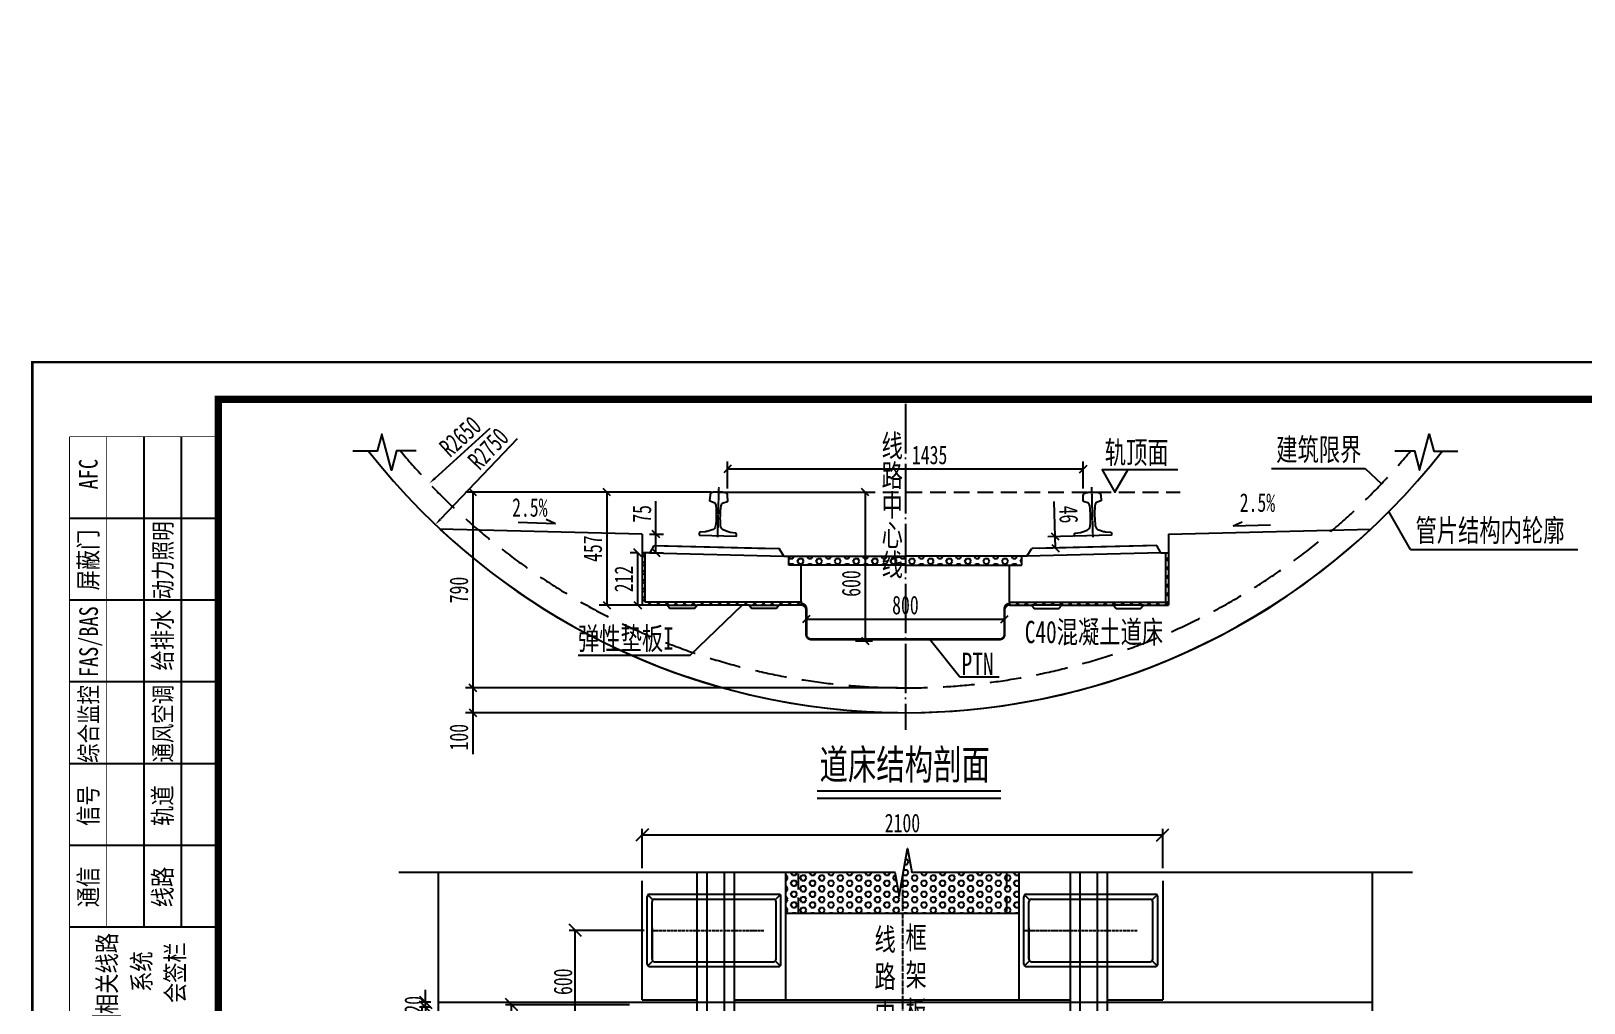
# Model space of a CAD drawing. Header units: millimetres. Extents: x -1537 to 20523, y -39880 to -29629.
# Drawn here: x -1537 to 4728, y -33550 to -29629 of the extents above; entities that cross this region are included whole.
import ezdxf
from ezdxf.enums import TextEntityAlignment as Align

# ---------------------------------------------------------------- set-up
doc = ezdxf.new("R2010")
doc.units = ezdxf.units.MM
for name, pattern in [('ACAD_ISO04W100', [30.5, 24, -3, 0.5, -3]), ('CENTER', [4.1, 3, -0.5, 0.1, -0.5]), ('DASHED', [19.05, 12.7, -6.35]), ('DOTE', [2.42, 2, -0.2, 0.02, -0.2])]:
    doc.linetypes.add(name, pattern=pattern)
doc.layers.get('Defpoints').update_dxf_attribs({"color": 250})
for name, color, linetype in [('07', 6, 'CENTER'), ('2', 4, 'Continuous'), ('4', 4, 'Continuous'), ('Axes', 7, 'ACAD_ISO04W100'), ('BZ', 7, 'Continuous'), ('DOT', 6, 'DOTE'), ('D■02 地材填充', 250, 'Continuous'), ('FF-Finish Size', 51, 'Continuous'), ('GesoftDrawFrameCountersignBlockLayer', 7, 'Continuous'), ('GesoftDrawFrameCountersignLayer', 7, 'Continuous'), ('GesoftDrawFrameFrameBlockLayer', 7, 'Continuous'), ('GesoftDrawFrameInLineLayer', 85, 'Continuous'), ('GesoftDrawFrameOutLineLayer', 180, 'Continuous'), ('GesoftDrawFrameTitleLayer', 7, 'Continuous'), ('P★10 文字说明', 50, 'Continuous'), ('Q◆03 公共标注', 44, 'Continuous'), ('Wall-混凝土墙', 200, 'Continuous'), ('Z☆09 辅助线', 60, 'Continuous'), ('尺寸标注', 7, 'Continuous'), ('标注', 3, 'Continuous'), ('粗实线', 4, 'Continuous'), ('铁垫板', 7, 'Continuous')]:
    doc.layers.add(name, color=color, linetype=linetype)
doc.styles.add('HZ', font='SimSun.ttf', dxfattribs={"width": 0.7})
doc.styles.add('HZTXT', font='NSimSun.ttf', dxfattribs={"width": 0.7})
doc.styles.add('宋体', font='SimSun.ttf', dxfattribs={"width": 0.7})
doc.styles.add('宋体样式', font='SimSun.ttf', dxfattribs={"width": 0.8})
doc.styles.add('宋体样式宽度0.7', font='SimSun.ttf', dxfattribs={"width": 0.7})
doc.styles.add('宋体样式宽度0.8', font='SimSun.ttf', dxfattribs={"width": 0.8})
doc.styles.add('条形码', font='BC_C39.FBC', dxfattribs={"height": 11})
doc.dimstyles.new('1比30', dxfattribs={"dimscale": 30, "dimtxt": 2.5, "dimasz": 1, "dimexe": 1, "dimexo": 1, "dimtad": 3, "dimdec": 0, "dimzin": 0, "dimdsep": 46, "dimtxsty": '宋体', "dimblk": 'OBLIQUE', "dimcen": 0.09, "dimadec": 0, "dimazin": 0, "dimtfac": 1, "dimtdec": 0, "dimtofl": 0, "dimtmove": 0, "dimatfit": 3, "dimfxl": 0, "dimtolj": 1, "dimtzin": 0, "dimarcsym": 0})
doc.dimstyles.new('DIMN', dxfattribs={"dimtxt": 75, "dimasz": 50, "dimexe": 25, "dimexo": 30.0005, "dimgap": 10, "dimtad": 1, "dimdec": 0, "dimzin": 0, "dimdsep": 46, "dimtxsty": 'HZ', "dimblk": 'OBLIQUE', "dimcen": 0, "dimclrt": 7, "dimazin": 2, "dimtfac": 1, "dimtdec": 0, "dimtix": 1, "dimtmove": 2, "dimatfit": 3, "dimfxl": 0, "dimtolj": 1, "dimtzin": 0, "dimarcsym": 0})
pattern_1 = [(45, (-519313.5, -18484.084), (-17.6776695, 17.6776695), []), (135, (-519313.5, -18484.084), (-17.6776695, -17.6776695), [])]
pattern_2 = [(0, (-519313.5, -18484.084), (0, 21.6506351), [12.5, -25]), (120, (-519313.5, -18484.084), (-18.75, -10.82531755), [12.5, -25]), (60, (-519301, -18484.084), (-18.75, 10.82531755), [12.5, -25])]

# ---------------------------------------------------------------- blocks, each defined once
blk = doc.blocks.new('_Oblique')
at = {"color": 0, "linetype": 'ByBlock', "lineweight": -2}
blk.add_line((-0.5, -0.5), (0.5, 0.5), dxfattribs=at)
blk = doc.blocks.new('*D4')
at = {"layer": 'Defpoints', "color": 0, "transparency": 16777216}
for p in [(2708.1, -31395.3), (1273, -31503.7), (2708.1, -31503.7)]:
    blk.add_point(p, dxfattribs=at)
at = {"layer": '标注', "color": 0, "lineweight": -2, "transparency": 16777216}
for p, q in [((1273, -31473.7), (1273, -31365.3)), ((2708.1, -31473.7), (2708.1, -31365.3)), ((1273, -31395.3), (2708.1, -31395.3))]:
    blk.add_line(p, q, dxfattribs=at)
at = {"layer": '标注', "color": 0, "lineweight": -2, "transparency": 16777216, "xscale": 30, "yscale": 30, "zscale": 30, "rotation": 180}
blk.add_blockref('_Oblique', (1273, -31395.3), dxfattribs=at)
at = {"layer": '标注', "color": 0, "lineweight": -2, "transparency": 16777216, "xscale": 30, "yscale": 30, "zscale": 30}
blk.add_blockref('_Oblique', (2708.1, -31395.3), dxfattribs=at)
at = {"layer": '标注', "color": 0, "transparency": 16777216, "insert": (2088, -31339.1), "char_height": 75, "attachment_point": 5, "style": '宋体'}
blk.add_mtext('\\A1;1435', dxfattribs=at)
blk = doc.blocks.new('*D5')
at = {"layer": 'Defpoints', "color": 0, "transparency": 16777216}
for p in [(1238, -31488.6), (245.5, -32278.5), (1990.5, -32278.5)]:
    blk.add_point(p, dxfattribs=at)
at = {"layer": '标注', "color": 0, "lineweight": -2, "transparency": 16777216}
for p, q in [((1208, -31488.6), (215.5, -31488.6)), ((245.5, -31488.6), (245.5, -32278.5)), ((1960.5, -32278.5), (215.5, -32278.5))]:
    blk.add_line(p, q, dxfattribs=at)
at = {"layer": '标注', "color": 0, "lineweight": -2, "transparency": 16777216, "xscale": 30, "yscale": 30, "zscale": 30}
for p, rotation in [((245.5, -31488.6), 90), ((245.5, -32278.5), 270)]:
    blk.add_blockref('_Oblique', p, dxfattribs=dict(at, rotation=rotation))
at = {"layer": '标注', "color": 0, "transparency": 16777216, "insert": (189.2, -31883.6), "char_height": 75, "attachment_point": 5, "rotation": 90, "style": '宋体'}
blk.add_mtext('\\A1;790', dxfattribs=at)
blk = doc.blocks.new('*D6')
at = {"layer": 'Defpoints', "color": 0, "transparency": 16777216}
for p in [(2747.5, -31664.5), (2596, -31714.3), (2748.6, -31710.5)]:
    blk.add_point(p, dxfattribs=at)
at = {"layer": '标注', "color": 0, "lineweight": -2, "transparency": 16777216}
for p, q in [((2594.9, -31668.3), (2591.3, -31526.9)), ((2717.5, -31665.3), (2564.9, -31669.1)), ((2596, -31714.3), (2594.9, -31668.3)), ((2718.7, -31711.2), (2566, -31715))]:
    blk.add_line(p, q, dxfattribs=at)
at = {"layer": '标注', "color": 0, "lineweight": -2, "transparency": 16777216, "xscale": 30, "yscale": 30, "zscale": 30}
for p, rotation in [((2594.9, -31668.3), 91.43209618416522), ((2596, -31714.3), 271.4320961841652)]:
    blk.add_blockref('_Oblique', p, dxfattribs=dict(at, rotation=rotation))
at = {"layer": '标注', "color": 0, "transparency": 16777216, "insert": (2648.9, -31578.6), "char_height": 75, "attachment_point": 5, "rotation": 271.4321, "style": '宋体'}
blk.add_mtext('\\A1;46', dxfattribs=at)
blk = doc.blocks.new('*D7')
at = {"layer": 'Defpoints', "color": 0, "transparency": 16777216}
for p in [(1990.5, -32278.5), (245.5, -32378.5), (1990.5, -32378.5)]:
    blk.add_point(p, dxfattribs=at)
at = {"layer": '标注', "color": 0, "lineweight": -2, "transparency": 16777216}
for p, q in [((1960.5, -32278.5), (215.5, -32278.5)), ((245.5, -32278.5), (245.5, -32378.5)), ((1960.5, -32378.5), (215.5, -32378.5)), ((245.5, -32378.5), (245.5, -32546.3))]:
    blk.add_line(p, q, dxfattribs=at)
at = {"layer": '标注', "color": 0, "lineweight": -2, "transparency": 16777216, "xscale": 30, "yscale": 30, "zscale": 30}
for p, rotation in [((245.5, -32278.5), 90), ((245.5, -32378.5), 270)]:
    blk.add_blockref('_Oblique', p, dxfattribs=dict(at, rotation=rotation))
at = {"layer": '标注', "color": 0, "transparency": 16777216, "insert": (189.2, -32477.4), "char_height": 75, "attachment_point": 5, "rotation": 90, "style": '宋体'}
blk.add_mtext('\\A1;100', dxfattribs=at)
blk = doc.blocks.new('*D9')
at = {"layer": 'Defpoints', "color": 0, "transparency": 16777216}
for p in [(1238, -31488.5), (785.5, -31945.1), (928.5, -31945.1)]:
    blk.add_point(p, dxfattribs=at)
at = {"layer": 'Wall-混凝土墙', "color": 0, "lineweight": -2, "transparency": 16777216}
for p, q in [((1208, -31488.5), (755.5, -31488.5)), ((785.5, -31488.5), (785.5, -31945.1)), ((898.5, -31945.1), (755.5, -31945.1))]:
    blk.add_line(p, q, dxfattribs=at)
at = {"layer": 'Wall-混凝土墙', "color": 0, "lineweight": -2, "transparency": 16777216, "xscale": 30, "yscale": 30, "zscale": 30}
for p, rotation in [((785.5, -31488.5), 90), ((785.5, -31945.1), 270)]:
    blk.add_blockref('_Oblique', p, dxfattribs=dict(at, rotation=rotation))
at = {"layer": 'Wall-混凝土墙', "color": 0, "transparency": 16777216, "insert": (729.2, -31716.8), "char_height": 75, "attachment_point": 5, "rotation": 90, "style": '宋体'}
blk.add_mtext('\\A1;457', dxfattribs=at)
blk = doc.blocks.new('*D10')
at = {"layer": 'Defpoints', "color": 0, "transparency": 16777216}
for p in [(940.5, -31733.1), (910.2, -31945.1), (965.7, -31945.1)]:
    blk.add_point(p, dxfattribs=at)
at = {"layer": 'Wall-混凝土墙', "color": 0, "lineweight": -2, "transparency": 16777216}
for p, q in [((910.5, -31733.1), (880.2, -31733.1)), ((910.2, -31733.1), (910.2, -31945.1)), ((935.7, -31945.1), (880.2, -31945.1))]:
    blk.add_line(p, q, dxfattribs=at)
at = {"layer": 'Wall-混凝土墙', "color": 0, "lineweight": -2, "transparency": 16777216, "xscale": 30, "yscale": 30, "zscale": 30}
for p, rotation in [((910.2, -31733.1), 90), ((910.2, -31945.1), 270)]:
    blk.add_blockref('_Oblique', p, dxfattribs=dict(at, rotation=rotation))
at = {"layer": 'Wall-混凝土墙', "color": 0, "transparency": 16777216, "insert": (853.9, -31839.1), "char_height": 75, "attachment_point": 5, "rotation": 90, "style": '宋体'}
blk.add_mtext('\\A1;212', dxfattribs=at)
blk = doc.blocks.new('*D8')
at = {"layer": 'Defpoints', "color": 0, "transparency": 16777216}
for p in [(1238, -31488.5), (1759.6, -32088.5), (1828, -32088.5)]:
    blk.add_point(p, dxfattribs=at)
at = {"layer": 'Wall-混凝土墙', "color": 0, "lineweight": -2, "transparency": 16777216}
for p, q in [((1268, -31488.5), (1858, -31488.5)), ((1828, -31488.5), (1828, -32088.5)), ((1789.6, -32088.5), (1858, -32088.5))]:
    blk.add_line(p, q, dxfattribs=at)
at = {"layer": 'Wall-混凝土墙', "color": 0, "lineweight": -2, "transparency": 16777216, "xscale": 30, "yscale": 30, "zscale": 30}
for p, rotation in [((1828, -31488.5), 90), ((1828, -32088.5), 270)]:
    blk.add_blockref('_Oblique', p, dxfattribs=dict(at, rotation=rotation))
at = {"layer": 'Wall-混凝土墙', "color": 0, "transparency": 16777216, "insert": (1771.8, -31857.4), "char_height": 75, "attachment_point": 5, "rotation": 90, "style": '宋体'}
blk.add_mtext('\\A1;600', dxfattribs=at)
blk = doc.blocks.new('*D11')
at = {"color": 0, "lineweight": -2, "transparency": 16777216}
blk.add_line((313.6, -31232.6), (91.8, -31433.3), dxfattribs=at)
at = {"color": 0, "transparency": 16777216}
blk.add_solid([(88.5, -31429.5), (95.2, -31437), (69.6, -31453.4)], dxfattribs=at)
at = {"layer": 'Defpoints', "color": 0, "transparency": 16777216}
for p in [(2034.3, -29675.1), (69.6, -31453.4)]:
    blk.add_point(p, dxfattribs=at)
at = {"color": 0, "transparency": 16777216, "insert": (194.6, -31264.4), "char_height": 75, "attachment_point": 5, "rotation": 42.1494, "style": '宋体'}
blk.add_mtext('\\A1;R2650', dxfattribs=at)
blk = doc.blocks.new('*D19')
at = {"layer": 'Defpoints', "color": 0, "transparency": 16777216}
for p in [(401.7, -33557), (907.1, -33557), (728.5, -36557)]:
    blk.add_point(p, dxfattribs=at)
at = {"layer": 'Q◆03 公共标注', "color": 0, "lineweight": -2, "transparency": 16777216}
for p, q in [((877.1, -33557), (376.7, -33557)), ((401.7, -36557), (401.7, -33557)), ((698.5, -36557), (376.7, -36557))]:
    blk.add_line(p, q, dxfattribs=at)
at = {"layer": 'Q◆03 公共标注', "color": 0, "lineweight": -2, "transparency": 16777216, "xscale": 50, "yscale": 50, "zscale": 50}
for p, rotation in [((401.7, -33557), 90), ((401.7, -36557), 270)]:
    blk.add_blockref('_Oblique', p, dxfattribs=dict(at, rotation=rotation))
at = {"layer": 'Q◆03 公共标注', "color": 7, "transparency": 16777216, "insert": (354.2, -35057), "char_height": 75, "attachment_point": 5, "rotation": 90, "style": 'HZ'}
blk.add_mtext('\\A1;3000', dxfattribs=at)
blk = doc.blocks.new('*D20')
at = {"layer": 'Defpoints', "color": 0, "transparency": 16777216}
for p in [(3028.5, -32871.5), (928.5, -33035.5), (3028.5, -33035.5)]:
    blk.add_point(p, dxfattribs=at)
at = {"layer": 'Q◆03 公共标注', "color": 0, "lineweight": -2, "transparency": 16777216}
for p, q in [((928.5, -33005.5), (928.5, -32846.5)), ((928.5, -32871.5), (3028.5, -32871.5)), ((3028.5, -33005.5), (3028.5, -32846.5))]:
    blk.add_line(p, q, dxfattribs=at)
at = {"layer": 'Q◆03 公共标注', "color": 0, "lineweight": -2, "transparency": 16777216, "xscale": 50, "yscale": 50, "zscale": 50, "rotation": 180}
blk.add_blockref('_Oblique', (928.5, -32871.5), dxfattribs=at)
at = {"layer": 'Q◆03 公共标注', "color": 0, "lineweight": -2, "transparency": 16777216, "xscale": 50, "yscale": 50, "zscale": 50}
blk.add_blockref('_Oblique', (3028.5, -32871.5), dxfattribs=at)
at = {"layer": 'Q◆03 公共标注', "color": 7, "transparency": 16777216, "insert": (1978.5, -32824), "char_height": 75, "attachment_point": 5, "style": 'HZ'}
blk.add_mtext('\\A1;2100', dxfattribs=at)
blk = doc.blocks.new('*D13')
at = {"layer": 'Defpoints', "color": 0, "transparency": 16777216}
for p in [(658.7, -33257), (966.7, -33257), (966.7, -33857)]:
    blk.add_point(p, dxfattribs=at)
at = {"layer": 'Q◆03 公共标注', "color": 0, "lineweight": -2, "transparency": 16777216}
for p, q in [((936.7, -33257), (633.7, -33257)), ((658.7, -33857), (658.7, -33257)), ((936.7, -33857), (633.7, -33857))]:
    blk.add_line(p, q, dxfattribs=at)
at = {"layer": 'Q◆03 公共标注', "color": 0, "lineweight": -2, "transparency": 16777216, "xscale": 50, "yscale": 50, "zscale": 50}
for p, rotation in [((658.7, -33257), 90), ((658.7, -33857), 270)]:
    blk.add_blockref('_Oblique', p, dxfattribs=dict(at, rotation=rotation))
at = {"layer": 'Q◆03 公共标注', "color": 7, "transparency": 16777216, "insert": (609.2, -33464), "char_height": 75, "attachment_point": 5, "rotation": 90, "style": 'HZ'}
blk.add_mtext('\\A1;600', dxfattribs=at)
blk = doc.blocks.new('*D23')
at = {"layer": 'Defpoints', "color": 0, "transparency": 16777216}
for p in [(54.5, -33547), (106.2, -33547), (106.2, -33567)]:
    blk.add_point(p, dxfattribs=at)
at = {"layer": 'Q◆03 公共标注', "color": 0, "lineweight": -2, "transparency": 16777216}
for p, q in [((54.5, -33547), (54.5, -33497)), ((76.2, -33547), (29.5, -33547)), ((76.2, -33567), (29.5, -33567)), ((54.5, -33567), (54.5, -33547)), ((54.5, -33567), (54.5, -33617))]:
    blk.add_line(p, q, dxfattribs=at)
at = {"layer": 'Q◆03 公共标注', "color": 0, "lineweight": -2, "transparency": 16777216, "xscale": 50, "yscale": 50, "zscale": 50}
for p, rotation in [((54.5, -33547), 270), ((54.5, -33567), 90)]:
    blk.add_blockref('_Oblique', p, dxfattribs=dict(at, rotation=rotation))
at = {"layer": 'Q◆03 公共标注', "color": 7, "transparency": 16777216, "insert": (7, -33557), "char_height": 75, "attachment_point": 5, "rotation": 90, "style": 'HZ'}
blk.add_mtext('\\A1;20', dxfattribs=at)
blk = doc.blocks.new('杭州4号线二期会签定义_2e1cf7a908f61d0b50dc33cccab90907')
at = {"layer": 'GesoftDrawFrameCountersignLayer', "color": 7}
for p, q in [((0, 271), (-20, 271)), ((0, 260), (-20, 260)), ((0, 249), (-20, 249)), ((0, 238), (-20, 238)), ((0, 227), (-20, 227)), ((0, 216), (-20, 216)), ((0, 204), (-20, 204)), ((0, 192), (-20, 192)), ((0, 180), (-20, 180)), ((0, 168), (-20, 168)), ((0, 156), (-20, 156)), ((0, 144), (-20, 144)), ((0, 132), (-20, 132)), ((0, 120), (-20, 120)), ((0, 108), (-20, 108)), ((0, 96), (-20, 96)), ((0, 84), (-20, 84)), ((0, 72), (-20, 72)), ((0, 60), (-20, 60)), ((0, 48), (-20, 48)), ((0, 36), (-20, 36)), ((0, 24), (-20, 24)), ((0, 12), (-20, 12)), ((0, 0), (-20, 0))]:
    blk.add_line(p, q, dxfattribs=at)
for points in [[(0, 285), (0, 0)], [(-10, 282), (-10, 216)], [(-5, 282), (-5, 216)], [(-10, 204), (-10, 0)], [(-5, 204), (-5, 0)]]:
    blk.add_lwpolyline(points, dxfattribs=at)
at = {"layer": 'GesoftDrawFrameCountersignLayer', "color": 7, "const_width": 0.1}
for points in [[(0, 282), (-20, 282)], [(-20, 282), (-20, 0)], [(-15, 282), (-15, 216)], [(-15, 204), (-15, 0)]]:
    blk.add_lwpolyline(points, dxfattribs=at)
at = {"layer": 'GesoftDrawFrameCountersignLayer', "color": 7, "style": '宋体样式宽度0.8', "width": 0.8}
for s, height, p in [('AFC', 2.5, (-16.23, 274.9)), ('动力照明', 2.4, (-6.23, 260.11)), ('屏蔽门', 2.5, (-16.23, 261.3)), ('FAS/BAS', 2.5, (-16.18, 249.65)), ('给排水', 2.5, (-6.23, 250.53)), ('综合监控', 2.4, (-16.23, 238.11)), ('通风空调', 2.4, (-6.23, 238.15)), ('信号', 2.5, (-16.23, 229.63)), ('轨道', 2.5, (-6.23, 229.63)), ('通信', 2.5, (-16.23, 218.69)), ('线路', 2.5, (-6.23, 218.69)), ('相关线路', 2.5, (-13.71, 204.33)), ('会签栏', 2.5, (-4.54, 205.81)), ('系统', 2.5, (-9.05, 207.31)), ('导向标识', 2.5, (-16.23, 180.42)), ('大里程区间', 2, (-6.48, 180.42)), ('小里程区间', 2, (-6.48, 168.42)), ('装修', 2.5, (-16.23, 171.23)), ('电力监控', 2.5, (-16.23, 156.42)), ('民用通信', 2.5, (-6.23, 156.42)), ('杂散电流', 2.5, (-16.23, 144.42)), ('轨旁', 2.5, (-6.23, 147.23)), ('管线综合', 2.5, (-6.23, 132.42)), ('接触网', 2.5, (-16.23, 133.8)), ('供电系统', 2.5, (-16.23, 120.42)), ('人防', 2.5, (-6.23, 123.23)), ('电扶梯', 2.5, (-6.23, 109.8)), ('轨道', 2.5, (-16.23, 111.23)), ('限界', 2.5, (-16.23, 99.23)), ('屏蔽门', 2.5, (-6.23, 97.8)), ('线路', 2.5, (-16.23, 87.23)), ('AFC', 2.5, (-6.23, 87.9)), ('气灭', 2.5, (-16.23, 75.23)), ('门禁', 2.5, (-6.23, 75.23)), ('动照', 2.5, (-16.23, 63.23)), ('BAS', 2.5, (-6.23, 63.9)), ('给排水', 2.5, (-16.23, 49.8)), ('FAS', 2.5, (-6.23, 51.9)), ('通风空调', 2.5, (-16.23, 36.42)), ('综合监控', 2.5, (-6.23, 36.42)), ('结构', 2.5, (-16.23, 27.23)), ('信号', 2.5, (-6.23, 27.23)), ('建筑', 2.5, (-16.23, 15.23)), ('通信', 2.5, (-6.23, 15.23)), ('会签专业   ', 2.5, (-16.23, 0.39)), ('会签专业   ', 2.5, (-5.73, 0.39)), ('签名', 2.5, (-10.85, 3.22)), ('签名', 2.5, (-1.35, 3.22))]:
    blk.add_text(s, height=height, rotation=90, dxfattribs=at).set_placement(p)
blk = doc.blocks.new('0.75_ffb4e8d4558ec0704e1d2cd9ca1a2cbc')
at = {"layer": 'GesoftDrawFrameInLineLayer', "color": 0, "const_width": 1}
blk.add_lwpolyline([(0, 0), (0, 287), (-705, 287), (-705, 0), (0, 0)], dxfattribs=at)
at = {"layer": 'GesoftDrawFrameOutLineLayer', "color": 0, "const_width": 0.35}
blk.add_lwpolyline([(5, -5), (5, 292), (-730, 292), (-730, -5), (5, -5)], dxfattribs=at)
blk = doc.blocks.new('GESOFT00000000NEW_049a35bf7f0736cc4250df00ece10f93_ffb4e8d4558ec0704e1d2cd9ca1a2cbc_2e1cf7a908f61d0b50dc33cccab90907')
at = {"layer": 'GesoftDrawFrameCountersignBlockLayer'}
blk.add_blockref('杭州4号线二期会签定义_2e1cf7a908f61d0b50dc33cccab90907', (-705, 0), dxfattribs=at)
at = {"layer": 'GesoftDrawFrameFrameBlockLayer'}
blk.add_blockref('0.75_ffb4e8d4558ec0704e1d2cd9ca1a2cbc', (0, 0), dxfattribs=at)
at = {"layer": 'GesoftDrawFrameTitleLayer', "color": 7, "style": '条形码', "width": 2}
blk.add_attdef('BARCODE', (-2.8, 60.5), '', height=6, rotation=90, dxfattribs=at)
at = {"layer": 'GesoftDrawFrameTitleLayer', "style": '宋体样式'}
for tag, height, width, p in [('GCMC0', 3.6, 0.8, (-40, 43.4)), ('SHEJI', 2.5, 0.8, (-154, 35.2)), ('SHEJI2', 2.5, 0.8, (-137.76, 35.27)), ('SJJD', 2.5, 0.8, (-14, 34.4)), ('JIAOHE', 2.5, 0.8, (-154, 28.8)), ('JIAOHE2', 2.5, 0.8, (-137.61, 28.83)), ('VERSION0', 2.5, 0.8, (-14, 26.4)), ('ZTSD', 2.5, 0.8, (-190, 24)), ('ZYFZR1', 2.5, 0.8, (-154, 22.4)), ('ZYFZR2', 2.5, 0.8, (-137.76, 22.24)), ('CEMING', 4, 0.7, (-84, 22.59)), ('BILI', 2.5, 0.8, (-14, 18.4)), ('XMFZR1', 2.5, 0.8, (-154, 16)), ('XMFZR2', 2.5, 0.8, (-137.98, 16.22)), ('DOCNAME0', 3.5, 0.9, (-84, 13.27)), ('SENHE', 2.5, 0.8, (-154, 9.6)), ('SENHE2', 2.5, 0.8, (-137.41, 9.52)), ('DOCNAME2', 3.5, 0.9, (-84, 9.42)), ('RIQI', 2.5, 0.8, (-14, 10.4)), ('XTSD', 2.5, 0.8, (-190, 4.8)), ('SENDING', 2.5, 0.8, (-154, 3.2)), ('SENDING2', 2.5, 0.8, (-137.41, 3.81)), ('TUHAO', 2.5, 0.8, (-91.5, 3.2)), ('PROJECTNO', 2.5, 0.8, (-47.5, 3.2)), ('PAGENUMBER', 2.5, 0.8, (-31.78, 3.83)), ('PAGECOUNT', 2.5, 0.8, (-10.8, 3.83))]:
    blk.add_attdef(tag, text='', height=height, dxfattribs=dict(at, width=width)).set_placement(p, align=Align.MIDDLE_CENTER)
blk.add_attdef('PIANMING', text='', height=4, dxfattribs=at).set_placement((-84, 31.09), align=Align.MIDDLE_CENTER)
blk = doc.blocks.new('*D98')
at = {"color": 0, "lineweight": -2, "transparency": 16777216}
blk.add_line((423.7, -31273.3), (114.4, -31598), dxfattribs=at)
at = {"color": 0, "transparency": 16777216}
blk.add_solid([(110.8, -31594.5), (118.1, -31601.4), (93.7, -31619.7)], dxfattribs=at)
at = {"layer": 'Defpoints', "color": 0, "transparency": 16777216}
for p in [(1990.5, -29628.5), (93.7, -31619.7)]:
    blk.add_point(p, dxfattribs=at)
at = {"color": 0, "transparency": 16777216, "insert": (307.4, -31313.8), "char_height": 75, "attachment_point": 5, "rotation": 46.39063, "style": '宋体'}
blk.add_mtext('\\A1;R2750', dxfattribs=at)
blk = doc.blocks.new('*D99')
at = {"layer": 'Defpoints', "color": 0, "transparency": 16777216}
for p in [(1590.5, -32001.1), (2390.5, -32001.1), (2390.5, -32001.1)]:
    blk.add_point(p, dxfattribs=at)
at = {"layer": 'FF-Finish Size', "color": 0, "lineweight": -2, "transparency": 16777216}
blk.add_line((1590.5, -32001.1), (2390.5, -32001.1), dxfattribs=at)
at = {"layer": 'FF-Finish Size', "color": 0, "lineweight": -2, "transparency": 16777216, "xscale": 30, "yscale": 30, "zscale": 30, "rotation": 180}
blk.add_blockref('_Oblique', (1590.5, -32001.1), dxfattribs=at)
at = {"layer": 'FF-Finish Size', "color": 0, "lineweight": -2, "transparency": 16777216, "xscale": 30, "yscale": 30, "zscale": 30}
blk.add_blockref('_Oblique', (2390.5, -32001.1), dxfattribs=at)
at = {"layer": 'FF-Finish Size', "color": 0, "transparency": 16777216, "insert": (1990.5, -31944.8), "char_height": 75, "attachment_point": 5, "style": '宋体'}
blk.add_mtext('\\A1;800', dxfattribs=at)
blk = doc.blocks.new('*D100')
at = {"layer": 'Defpoints', "color": 0, "transparency": 16777216}
for p in [(928.5, -31658.1), (984, -31658.1), (928.5, -31733.1)]:
    blk.add_point(p, dxfattribs=at)
at = {"layer": 'FF-Finish Size', "color": 0, "lineweight": -2, "transparency": 16777216}
for p, q in [((984, -31658.1), (984, -31524.9)), ((958.5, -31658.1), (1014, -31658.1)), ((984, -31733.1), (984, -31658.1)), ((958.5, -31733.1), (1014, -31733.1))]:
    blk.add_line(p, q, dxfattribs=at)
at = {"layer": 'FF-Finish Size', "color": 0, "lineweight": -2, "transparency": 16777216, "xscale": 30, "yscale": 30, "zscale": 30}
for p, rotation in [((984, -31658.1), 90), ((984, -31733.1), 270)]:
    blk.add_blockref('_Oblique', p, dxfattribs=dict(at, rotation=rotation))
at = {"layer": 'FF-Finish Size', "color": 0, "transparency": 16777216, "insert": (927.8, -31576.5), "char_height": 75, "attachment_point": 5, "rotation": 90, "style": '宋体'}
blk.add_mtext('\\A1;75', dxfattribs=at)

msp = doc.modelspace()

# ---------------------------------------------------------------- hatches: boundary and pattern name
at = {"layer": 'BZ'}
h = msp.add_hatch(dxfattribs=at)
h.set_pattern_fill('HEX,_O', color=256, scale=100)
h.set_pattern_definition(pattern_2)
h.paths.add_polyline_path([(1520.52417, -31747.61563), (1990.52417, -31747.61563), (1990.52417, -31783.11526), (1520.52417, -31783.11526)])
h = msp.add_hatch(dxfattribs=at)
h.set_pattern_fill('HEX,_O', color=256, scale=100)
h.set_pattern_definition(pattern_2)
h.paths.add_polyline_path([(2460.52417, -31747.61563), (1990.52417, -31747.61563), (1990.52417, -31783.11526), (2460.52417, -31783.11526)])
h = msp.add_hatch(dxfattribs=at)
h.set_pattern_fill('HEX,_O', color=256, scale=100)
h.set_pattern_definition([(0, (-15790.242, -13895.27), (0, 21.650635), [12.5, -25]), (120, (-15790.242, -13895.27), (-18.75, -10.825318), [12.5, -25]), (60, (-15777.742, -13895.27), (-18.75, 10.825318), [12.5, -25])])
h.paths.add_polyline_path([(1508.46258, -33187.01782), (1508.46258, -33022.42944), (1948.25145, -33022.42944), (1965.12392, -33118.11798), (1998.86886, -32926.74091), (2015.74133, -33022.42944), (2448.46258, -33022.42944), (2448.46258, -33187.01782)])
at = {"layer": 'D■02 地材填充'}
h = msp.add_hatch(dxfattribs=at)
h.set_pattern_fill('ANSI37', color=0, scale=200)
h.set_pattern_definition(pattern_1)
h.paths.add_polyline_path([(940.52417, -31733.11562), (940.52417, -31933.11526), (1570.52417, -31933.11526), (1570.52417, -31945.11526), (928.52417, -31945.11526), (928.52417, -31733.11526)])
h = msp.add_hatch(dxfattribs=at)
h.set_pattern_fill('ANSI37', color=0, scale=200)
h.set_pattern_definition(pattern_1)
h.paths.add_polyline_path([(3040.52417, -31733.11562), (3040.52417, -31933.11526), (2410.52417, -31933.11526), (2410.52417, -31945.11526), (3052.52417, -31945.11526), (3052.52417, -31733.11526)])

# ---------------------------------------------------------------- linework, layer by layer
at = {"linetype": 'DASHED', "ltscale": 5}
msp.add_line((1232.95389, -31488.50366), (3099.15522, -31488.57034), dxfattribs=at)
for points in [[(16.0349, -31322.28679), (-62.74363, -31322.28679), (-83.50438, -31399.76696), (-122.43896, -31254.46114), (-140.74109, -31322.76563), (-238.56918, -31322.76563)], [(3965.01344, -31322.28679), (4043.79197, -31322.28679), (4064.55272, -31399.76696), (4103.4873, -31254.46114), (4121.78943, -31322.76563), (4219.61752, -31322.76563)]]:
    msp.add_lwpolyline(points)
at = {"ltscale": 0.8}
for points in [[(1183.77767, -31648.50661), (1162.44637, -31650.33838, 0.3821619134), (1158.78985, -31654.22375), (1158.62941, -31660.64157, 0.4142135624), (1160.5788, -31662.69093), (1306.53319, -31666.33979, 0.4142135624), (1308.58255, -31664.3904), (1308.743, -31657.97258, 0.3821619134), (1305.28519, -31653.90936), (1284.07208, -31651.01397, -0.0526809065), (1275.90922, -31649.00845), (1257.91339, -31642.51724, -0.2959713505), (1244.7425, -31625.18265, -0.0505666231), (1246.95931, -31544.51286, -0.0993425693), (1250.09333, -31535.18827, -0.1861467865), (1254.61399, -31531.62329), (1272.36628, -31526.22762, 0.3409338849), (1273.78318, -31524.23693), (1272.98868, -31503.65062, 0.334738992), (1263.24172, -31491.4032, 0.0484879342), (1247.9465, -31489.0202, 0.008335579), (1237.95462, -31488.57034, 0.008335579), (1227.95275, -31488.52035, 0.0484879342), (1212.55756, -31490.1361, 0.334738992), (1202.21079, -31501.88118), (1200.38861, -31522.40206, 0.3409338849), (1201.70426, -31524.46107), (1219.09551, -31530.71217, -0.1885271315), (1223.50164, -31534.52348, -0.0993425693), (1226.16581, -31543.99302, -0.0505666231), (1224.34887, -31624.67281, -0.2959713505), (1210.32825, -31641.32761), (1191.18093, -31647.01078, -0.0503850157), (1183.2812, -31648.51241)], [(2797.27067, -31648.50661), (2818.60197, -31650.33838, -0.3821619134), (2822.25849, -31654.22375), (2822.41893, -31660.64157, -0.4142135624), (2820.46954, -31662.69093), (2674.51515, -31666.33979, -0.4142135624), (2672.46579, -31664.3904), (2672.30534, -31657.97258, -0.3821619134), (2675.76315, -31653.90936), (2696.97626, -31651.01397, 0.0526809065), (2705.13912, -31649.00845), (2723.13496, -31642.51724, 0.2959713505), (2736.30584, -31625.18265, 0.0505666231), (2734.08903, -31544.51286, 0.0993425693), (2730.95501, -31535.18827, 0.1861467865), (2726.43435, -31531.62329), (2708.68206, -31526.22762, -0.3409338849), (2707.26516, -31524.23693), (2708.05967, -31503.65062, -0.334738992), (2717.80662, -31491.4032, -0.0484879342), (2733.10184, -31489.0202, -0.008335579), (2743.09372, -31488.57034, -0.008335579), (2753.09559, -31488.52035, -0.0484879342), (2768.49078, -31490.1361, -0.334738992), (2778.83755, -31501.88118), (2780.65973, -31522.40206, -0.3409338849), (2779.34408, -31524.46107), (2761.95283, -31530.71217, 0.1885271315), (2757.5467, -31534.52348, 0.0993425693), (2754.88254, -31543.99302, 0.0505666231), (2756.69947, -31624.67281, 0.2959713505), (2770.72009, -31641.32761), (2789.86741, -31647.01078, 0.0503850157), (2797.76715, -31648.51241)]]:
    msp.add_lwpolyline(points, format="xyb", dxfattribs=at)
msp.add_arc((1990.52417, -29628.53073), 2750, 218.030831252, 322.000235982)
at = {"linetype": 'DASHED', "lineweight": 25, "ltscale": 10}
msp.add_arc((1991.15888, -29628.5308), 2650, 219.728706469, 320.243847234, dxfattribs=at)
at = {"layer": '07', "color": 2, "linetype": 'DASHED', "ltscale": 50}
for p, q in [((1520.52417, -31783.11526), (1520.52417, -31747.61563)), ((2460.52417, -31783.11526), (2460.52417, -31747.61563)), ((1990.52417, -31783.11526), (1520.52417, -31783.11526)), ((1990.52417, -31783.11526), (2460.52417, -31783.11526))]:
    msp.add_line(p, q, dxfattribs=at)
at = {"layer": '2', "color": 7}
for p, q in [((1017.47351, -31705.10102), (1449.51402, -31715.90203)), ((2963.57483, -31705.10102), (2531.53432, -31715.90203))]:
    msp.add_line(p, q, dxfattribs=at)
at = {"layer": '4', "color": 0, "linetype": 'CENTER'}
for p, q in [((1233.40604, -31670.47389), (1238.44723, -31468.79052)), ((2747.6423, -31670.47389), (2742.60111, -31468.79052))]:
    msp.add_line(p, q, dxfattribs=at)
at = {"layer": '4'}
for p, q in [((928.52417, -31657.99026), (112.71676, -31637.59502)), ((3052.52417, -31657.99026), (3868.33158, -31637.59502)), ((928.52417, -31657.99026), (928.52417, -31945.11526)), ((3052.52417, -31657.99026), (3052.52417, -31945.11526)), ((940.52417, -31733.11526), (928.52417, -31733.11526)), ((940.52417, -31933.11526), (940.52417, -31733.11526)), ((960.52417, -31733.78228), (940.52417, -31733.11562)), ((960.52417, -31733.78228), (976.32483, -31704.16463)), ((960.52417, -31733.78228), (1500.51677, -31747.11544)), ((976.32483, -31704.16463), (1480.51307, -31716.61243)), ((1500.51307, -31747.11535), (1480.51307, -31716.61243)), ((1500.51307, -31747.11535), (1520.52417, -31747.61563)), ((2480.53527, -31747.11535), (2460.52417, -31747.61563)), ((3020.52417, -31733.78228), (2480.53157, -31747.11544)), ((2480.53527, -31747.11535), (2500.53527, -31716.61243)), ((3004.72351, -31704.16463), (2500.53527, -31716.61243)), ((3020.52417, -31733.78228), (3004.72351, -31704.16463)), ((3020.52417, -31733.78228), (3040.52417, -31733.11562)), ((3040.52417, -31933.11526), (3040.52417, -31733.11526)), ((3040.52417, -31733.11526), (3052.52417, -31733.11526)), ((1570.52417, -31933.11526), (1570.52417, -31783.11526)), ((2410.52417, -31933.11526), (2410.52417, -31783.11526)), ((1030.52417, -31945.11526), (928.52417, -31945.11526)), ((940.52417, -31930.11526), (940.52417, -31933.11526)), ((1570.52417, -31933.11526), (940.52417, -31933.11526)), ((1030.52417, -31945.11526), (1040.52417, -31958.11526)), ((1030.52417, -31945.11526), (1150.52417, -31945.11526)), ((1150.52417, -31945.11526), (1140.52417, -31958.11526)), ((1360.52417, -31945.11526), (1150.52417, -31945.11526)), ((1360.52417, -31945.11526), (1370.52417, -31958.11526)), ((1360.52417, -31945.11526), (1480.52417, -31945.11526)), ((1480.52417, -31945.11526), (1470.52417, -31958.11526)), ((1570.52417, -31945.11526), (1480.52417, -31945.11526)), ((1570.52417, -31930.11526), (1570.52417, -31945.11526)), ((2410.52417, -31930.11526), (2410.52417, -31945.11526)), ((2410.52417, -31933.11526), (3040.52417, -31933.11526)), ((2410.52417, -31945.11526), (2500.52417, -31945.11526)), ((2500.52417, -31945.11526), (2510.52417, -31958.11526)), ((2620.52417, -31945.11526), (2500.52417, -31945.11526)), ((2620.52417, -31945.11526), (2610.52417, -31958.11526)), ((2620.52417, -31945.11526), (2830.52417, -31945.11526)), ((2830.52417, -31945.11526), (2840.52417, -31958.11526)), ((2950.52417, -31945.11526), (2830.52417, -31945.11526)), ((2950.52417, -31945.11526), (2940.52417, -31958.11526)), ((2950.52417, -31945.11526), (3052.52417, -31945.11526)), ((3040.52417, -31930.11526), (3040.52417, -31933.11526)), ((1140.52417, -31958.11526), (1040.52417, -31958.11526)), ((1470.52417, -31958.11526), (1370.52417, -31958.11526)), ((1590.52417, -31959.14004), (1590.52417, -32062.56844)), ((2510.52417, -31958.11526), (2610.52417, -31958.11526)), ((2840.52417, -31958.11526), (2940.52417, -31958.11526)), ((106.17022, -37099.36661), (106.17022, -33022.42944)), ((928.46258, -33537.01782), (928.46258, -33057.01782)), ((1508.46258, -33537.01782), (1508.46258, -33022.42944)), ((2448.46258, -33022.42944), (2448.46258, -33537.01782)), ((3028.46258, -33057.01782), (3028.46258, -33537.01782)), ((3874.87812, -37099.36661), (3874.87812, -33022.42944)), ((1508.46258, -33187.01782), (2448.46258, -33187.01782)), ((106.17022, -33547.01782), (3874.87812, -33547.01782)), ((928.46258, -33537.01782), (1150.96258, -33537.01782)), ((1300.96258, -33537.01782), (2655.96258, -33537.01782)), ((2805.99267, -33537.01782), (3028.46258, -33537.01782))]:
    msp.add_line(p, q, dxfattribs=at)
at = {"layer": '4', "color": 2, "linetype": 'DASHED', "ltscale": 5}
for p, q in [((1558.46258, -33187.01782), (1558.46258, -33022.42944)), ((2398.46258, -33022.42944), (2398.46258, -33187.01782))]:
    msp.add_line(p, q, dxfattribs=at)
at = {"layer": '4'}
for centre, start, end in [((1570.52417, -31965.11526), 0, 90), ((2410.52417, -31965.11526), 90, 180), ((2410.52417, -31965.11526), 90, 180)]:
    msp.add_arc(centre, 20, start, end, dxfattribs=at)
at = {"layer": 'Axes', "color": 6}
msp.add_line((1978.46258, -33032.47067), (1978.46258, -37277.3553), dxfattribs=at)
at = {"layer": 'Axes', "color": 2, "ltscale": 0.5}
for p, q in [((966.65729, -33257.01782), (1419.30367, -33257.01782)), ((2472.36155, -33257.01782), (2925.00792, -33257.01782))]:
    msp.add_line(p, q, dxfattribs=at)
at = {"layer": 'BZ'}
for p, q in [((1122.20573, -32146.24841), (1333.25677, -31943.37032)), ((2210.23142, -32235.15034), (2087.70013, -32082.56844)), ((670.24678, -32146.24841), (1122.20573, -32146.24841)), ((2368.82666, -32235.15034), (2209.73001, -32235.15034))]:
    msp.add_line(p, q, dxfattribs=at)
at = {"layer": 'BZ', "color": 1}
for p, q in [((948.51359, -33393.01782), (948.51359, -33121.01782)), ((971.44253, -33133.94675), (951.44253, -33113.94675)), ((958.51359, -33111.01782), (1478.46258, -33111.01782)), ((968.51359, -33373.01782), (968.51359, -33141.01782)), ((978.51359, -33131.01782), (1458.46258, -33131.01782)), ((1465.53365, -33133.94675), (1485.53365, -33113.94675)), ((1468.46258, -33373.01782), (1468.46258, -33141.01782)), ((1488.46258, -33393.01782), (1488.46258, -33121.01782)), ((2468.51359, -33393.01782), (2468.51359, -33121.01782)), ((2491.44253, -33133.94675), (2471.44253, -33113.94675)), ((2478.51359, -33111.01782), (2998.46258, -33111.01782)), ((2488.51359, -33373.01782), (2488.51359, -33141.01782)), ((2498.51359, -33131.01782), (2978.46258, -33131.01782)), ((2985.53365, -33133.94675), (3005.53365, -33113.94675)), ((2988.46258, -33373.01782), (2988.46258, -33141.01782)), ((3008.46258, -33393.01782), (3008.46258, -33121.01782)), ((968.51359, -33246.81478), (968.51359, -33373.01782)), ((2488.51359, -33246.81478), (2488.51359, -33373.01782)), ((951.44253, -33400.08889), (971.44253, -33380.08889)), ((978.51359, -33383.01782), (1458.46258, -33383.01782)), ((1465.53365, -33380.08889), (1485.53365, -33400.08889)), ((2471.44253, -33400.08889), (2491.44253, -33380.08889)), ((2498.51359, -33383.01782), (2978.46258, -33383.01782)), ((2985.53365, -33380.08889), (3005.53365, -33400.08889)), ((958.51359, -33403.01782), (1478.46258, -33403.01782)), ((2478.51359, -33403.01782), (2998.46258, -33403.01782))]:
    msp.add_line(p, q, dxfattribs=at)
at = {"layer": 'BZ'}
msp.add_lwpolyline([(-53.4047, -33022.42944), (1948.25145, -33022.42944), (1965.12392, -33118.11798), (1998.86886, -32926.74091), (2015.74133, -33022.42944), (4035.72247, -33022.42944)], dxfattribs=at)
at = {"layer": 'BZ', "color": 1}
for centre, start, end in [((958.51359, -33121.01782), 90, 180), ((978.51359, -33141.01782), 90, 180), ((1458.46258, -33141.01782), 0, 90), ((1478.46258, -33121.01782), 0, 90), ((2478.51359, -33121.01782), 90, 180), ((2498.51359, -33141.01782), 90, 180), ((2978.46258, -33141.01782), 0, 90), ((2998.46258, -33121.01782), 0, 90), ((958.51359, -33393.01782), 180, 270), ((978.51359, -33373.01782), 180, 270), ((1458.46258, -33373.01782), 270, 0), ((1478.46258, -33393.01782), 270, 0), ((2478.51359, -33393.01782), 180, 270), ((2498.51359, -33373.01782), 180, 270), ((2978.46258, -33373.01782), 270, 0), ((2998.46258, -33393.01782), 270, 0)]:
    msp.add_arc(centre, 10, start, end, dxfattribs=at)
at = {"layer": 'DOT', "ltscale": 100}
msp.add_line((1990.52417, -31132.27994), (1990.52417, -32447.73896), dxfattribs=at)
at = {"layer": 'Wall-混凝土墙'}
for p, q in [((1520.52417, -31747.61563), (1990.52417, -31747.61563)), ((2460.52417, -31747.61563), (1990.52417, -31747.61563)), ((1570.52417, -31933.11526), (1570.52417, -31945.11526)), ((2410.52417, -31933.11526), (2410.52417, -31945.11526))]:
    msp.add_line(p, q, dxfattribs=at)
at = {"layer": 'Z☆09 辅助线', "color": 0, "const_width": 10}
for points in [[(1570.52417, -31939.14004, -0.4142135624), (1590.52417, -31959.14004), (1590.52417, -32062.56844)], [(2390.52417, -32046.7443), (2390.52417, -31959.14004, -0.4142135624), (2410.52417, -31939.14004)], [(1590.52417, -32062.56844, 0.4142135624), (1610.52417, -32082.56844), (2370.52417, -32082.56844, 0.4142135624), (2390.52417, -32062.56844), (2390.52417, -32046.7443)]]:
    msp.add_lwpolyline(points, format="xyb", dxfattribs=at)
at = {"layer": '尺寸标注', "color": 0}
for p, q in [((578.22949, -31615.99792), (427.4759, -31611.43144)), ((578.22949, -31615.99792), (540.98039, -31599.48842)), ((3312.25973, -31624.87001), (3349.50882, -31608.36051)), ((3312.25973, -31624.87001), (3463.01331, -31620.30353))]:
    msp.add_line(p, q, dxfattribs=at)
at = {"layer": '标注'}
for p, q in [((3466.87516, -31393.57022), (3845.03642, -31393.57022)), ((3845.03642, -31393.57022), (3911.33372, -31454.84638)), ((4028.8447, -31719.57103), (3940.89208, -31567.23262)), ((4028.8447, -31719.57103), (4703.54785, -31719.57103)), ((1635.06615, -32723.15898), (2374.91895, -32723.15898))]:
    msp.add_line(p, q, dxfattribs=at)
at = {"layer": '标注', "color": 4}
msp.add_line((1635.06615, -32693.15898), (2374.91895, -32693.15898), dxfattribs=at)
at = {"layer": '标注'}
msp.add_lwpolyline([(3089.72147, -31398.59487), (2784.07344, -31398.59487), (2836.01701, -31488.56377), (2887.96058, -31398.59487)], dxfattribs=at)
at = {"layer": '粗实线'}
msp.add_arc((1990.52417, -29628.53073), 2750, 226.934102646, 313.065897355, dxfattribs=at)
at = {"layer": '铁垫板', "linetype": 'ByBlock', "ltscale": 0.2}
for p, q in [((1150.96258, -37099.36661), (1150.96258, -33022.42944)), ((1190.96258, -37099.36661), (1190.96258, -33022.42944)), ((1260.96258, -37099.36661), (1260.96258, -33022.42944)), ((1300.96258, -37099.36661), (1300.96258, -33022.42944)), ((2655.96258, -37099.36661), (2655.96258, -33022.42944)), ((2695.96258, -37099.36661), (2695.96258, -33022.42944)), ((2765.96258, -37099.36661), (2765.96258, -33022.42944)), ((2805.96258, -37099.36661), (2805.96258, -33022.42944))]:
    msp.add_line(p, q, dxfattribs=at)

# ---------------------------------------------------------------- block references
at = {"xscale": 30, "yscale": 30, "zscale": 30}
msp.add_blockref('GESOFT00000000NEW_049a35bf7f0736cc4250df00ece10f93_ffb4e8d4558ec0704e1d2cd9ca1a2cbc_2e1cf7a908f61d0b50dc33cccab90907', (20368.09326, -39724.43154), dxfattribs=at)

# ---------------------------------------------------------------- texts
at = {"color": 3, "style": '宋体样式宽度0.7', "width": 0.7}
for s, p in [('弹性垫板I', (669.39587, -32124.14395)), ('PTN', (2217.27694, -32226.15326))]:
    msp.add_text(s, height=90, dxfattribs=at).set_placement(p)
at = {"layer": '4', "color": 7, "insert": (1865.80203, -33248.20004), "char_height": 90, "width": 30.6173435, "attachment_point": 1, "style": 'HZTXT'}
msp.add_mtext('线路中心线', dxfattribs=at)
at = {"layer": '4', "color": 2, "insert": (1991.15888, -33241.19465), "char_height": 90, "width": 30.6173435, "attachment_point": 1, "style": 'HZTXT'}
msp.add_mtext('框架板中心线', dxfattribs=at)
at = {"layer": 'DOT', "insert": (1894.23358, -31256.63811), "char_height": 90, "attachment_point": 1, "line_spacing_factor": 0.8, "style": '宋体'}
msp.add_mtext_dynamic_manual_height_columns('线路中心线', width=136.839806, gutter_width=600, heights=[0], dxfattribs=at)
at = {"layer": 'P★10 文字说明', "color": 0, "style": '宋体样式宽度0.7', "width": 0.7}
for p in [(403.65115, -31587.75906), (3339.2434, -31568.25271)]:
    msp.add_text('2.5%%%', height=75, dxfattribs=at).set_placement(p)
at = {"layer": '标注', "style": '宋体', "width": 0.7}
for s, height, p in [('建筑限界', 90, (3486.41235, -31362.02539)), ('轨顶面', 90, (2794.65192, -31373.31979)), ('管片结构内轮廓', 90, (4048.38188, -31688.0262)), ('C40混凝土道床', 90, (2472.13873, -32097.92855)), ('道床结构剖面', 120, (1644.00801, -32647.53653))]:
    msp.add_text(s, height=height, dxfattribs=at).set_placement(p)

# ---------------------------------------------------------------- dimensions: what is measured, and where the dimension line sits
for center, mpoint, picture, middle in [((1990.52417, -29628.53073), (93.74488, -31619.69328), '*D98', (348.15509, -31352.62367)), ((2034.29705, -29675.05821), (69.59353, -31453.38329), '*D11', (232.34893, -31306.06742))]:
    dim = msp.add_radius_dim(center=center, mpoint=mpoint, dimstyle='1比30', override={"dimsah": 1})
    dim.commit()
    dim.dimension.update_dxf_attribs({"geometry": picture, "text_midpoint": middle, "dimtype": 164})
at = {"layer": 'FF-Finish Size'}
dim = msp.add_linear_dim(base=(984.0481, -31658.11526), p1=(928.52417, -31733.11526), p2=(928.52417, -31658.11526), angle=90, dimstyle='1比30', override={"dimfxl": 250}, dxfattribs=at)
dim.commit()
dim.dimension.update_dxf_attribs({"geometry": '*D100', "text_midpoint": (927.7981, -31576.5161)})
dim = msp.add_aligned_dim(p1=(1590.52417, -32001.06956), p2=(2390.52417, -32001.06956), distance=0, dimstyle='1比30', override={"dimfxl": 250}, dxfattribs=at)
dim.commit()
dim.dimension.update_dxf_attribs({"geometry": '*D99', "text_midpoint": (1990.52417, -31944.81956)})
at = {"layer": 'Q◆03 公共标注', "color": 0}
for base, p1, p2, angle, picture, middle in [((3028.46258, -32871.4728), (928.46258, -33035.52479), (3028.46258, -33035.52479), 180, '*D20', (1978.46258, -32823.9728)), ((54.51028, -33547.01782), (106.17022, -33567.01782), (106.17022, -33547.01782), 90, '*D23', (7.01028, -33557.01782)), ((401.70793, -33557.01782), (728.46258, -36557.01782), (907.09553, -33557.01782), 90, '*D19', (354.20793, -35057.01782))]:
    dim = msp.add_linear_dim(base=base, p1=p1, p2=p2, angle=angle, dimstyle='DIMN', override={"dimfxl": 2, "dimarcsym": 2}, dxfattribs=at)
    dim.commit()
    dim.dimension.update_dxf_attribs({"geometry": picture, "text_midpoint": middle})
dim = msp.add_linear_dim(base=(658.66738, -33257.01782), p1=(966.65729, -33857.01782), p2=(966.65729, -33257.01782), angle=90, dimstyle='DIMN', override={"dimfxl": 2, "dimarcsym": 2}, dxfattribs=at)
dim.commit()
dim.dimension.update_dxf_attribs({"geometry": '*D13', "text_midpoint": (609.21045, -33463.97687), "dimtype": 160})
at = {"layer": 'Wall-混凝土墙'}
for base, p1, p2, picture, middle in [((785.49259, -31945.11526), (1237.95382, -31488.53073), (928.52417, -31945.11526), '*D9', (729.24259, -31716.82299)), ((910.15607, -31945.11526), (940.52417, -31733.11526), (965.71407, -31945.11526), '*D10', (853.90607, -31839.11526))]:
    dim = msp.add_linear_dim(base=base, p1=p1, p2=p2, angle=90, dimstyle='1比30', dxfattribs=at)
    dim.commit()
    dim.dimension.update_dxf_attribs({"geometry": picture, "text_midpoint": middle})
dim = msp.add_linear_dim(base=(1828.01259, -32088.53073), p1=(1237.95382, -31488.53073), p2=(1759.56205, -32088.53073), angle=90, dimstyle='1比30', dxfattribs=at)
dim.commit()
dim.dimension.update_dxf_attribs({"geometry": '*D8', "text_midpoint": (1828.01259, -31857.4321), "dimtype": 160})
at = {"layer": '标注'}
dim = msp.add_linear_dim(base=(2708.05967, -31395.31217), p1=(1272.98868, -31503.65062), p2=(2708.05967, -31503.65062), dimstyle='1比30', dxfattribs=at)
dim.commit()
dim.dimension.update_dxf_attribs({"geometry": '*D4', "text_midpoint": (2087.95203, -31395.31217), "dimtype": 160})
for base, p1, p2, picture, middle in [((245.46649, -32278.53065), (1237.95462, -31488.57034), (1990.52417, -32278.53065), '*D5', (189.21649, -31883.55049)), ((245.46649, -32378.53073), (1990.52417, -32278.53073), (1990.52417, -32378.53073), '*D7', (189.21649, -32477.43436))]:
    dim = msp.add_linear_dim(base=base, p1=p1, p2=p2, angle=90, dimstyle='1比30', dxfattribs=at)
    dim.commit()
    dim.dimension.update_dxf_attribs({"geometry": picture, "text_midpoint": middle})
dim = msp.add_linear_dim(base=(2596.02599, -31714.28974), p1=(2747.49235, -31664.51536), p2=(2748.64132, -31710.47435), angle=271.432096184, dimstyle='1比30', dxfattribs=at)
dim.commit()
dim.dimension.update_dxf_attribs({"geometry": '*D6', "text_midpoint": (2592.66809, -31579.97371), "dimtype": 161})

doc.saveas('drawing.dxf')
